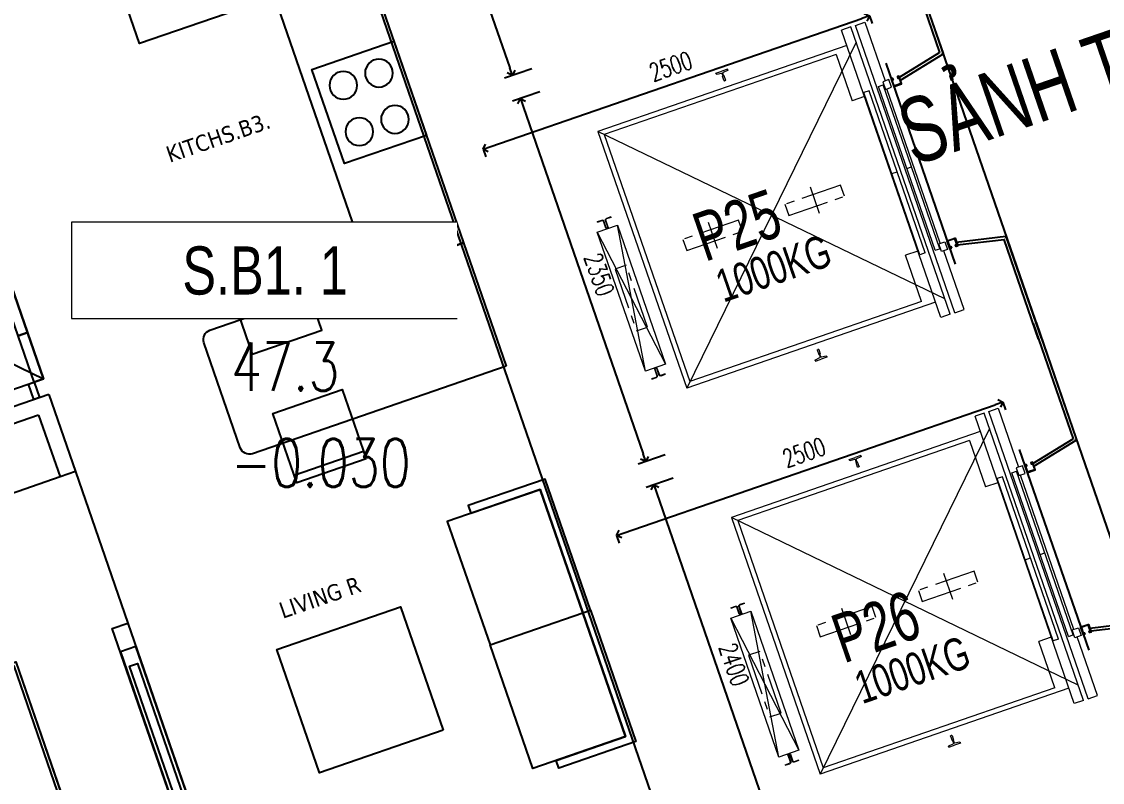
# Model space of a CAD drawing. Header units: millimetres. Extents: x -361699137 to 361252145, y -356478932 to 356523199.
# Drawn here: x 97679 to 104288, y 36385 to 41041 of the extents above; entities that cross this region are included whole.
import ezdxf
from ezdxf.enums import TextEntityAlignment as Align
from ezdxf.xclip import XClip

# ---------------------------------------------------------------- set-up
doc = ezdxf.new("R2010")
doc.units = ezdxf.units.MM
doc.header["$LTSCALE"] = 100
doc.header["$MEASUREMENT"] = 0
doc.header["$XCLIPFRAME"] = 0
doc.set_wipeout_variables(frame=1)
for name, pattern in [('220126_HDN_HBA typical plan$0$HIDDEN', [0.375, 0.25, -0.125]), ('ACAD_ISO03W100', [30, 12, -18]), ('Xref_ST_MBDV Cot vach 30.7.2022$0$CENTERX2', [4, 2.5, -0.5, 0.5, -0.5]), ('Xref_ST_MBDV Cot vach 30.7.2022$0$HIDDEN', [0.375, 0.25, -0.125]), ('Xref_ST_MBDV Cot vach 30.7.2022$0$PHANTOMX2', [5, 2.5, -0.5, 0.5, -0.5, 0.5, -0.5])]:
    doc.linetypes.add(name, pattern=pattern)
for name, color, linetype in [('1VinaPVC-Text', 9, 'Continuous'), ('A-_FURN----_E-_N', 251, 'Continuous'), ('A-ANNO-ROOM', 50, 'Continuous'), ('IDEA - dim', 251, 'Continuous'), ('KT-Net manh', 139, 'Continuous'), ('KT-Tuong', 1, 'Continuous'), ('Xref_ST_MBDV Cot vach 30.7.2022$0$KT-Net manh', 139, 'Continuous'), ('Xref_ST_MBDV Cot vach 30.7.2022$0$KT-Text', 7, 'Continuous')]:
    doc.layers.add(name, color=color, linetype=linetype)
doc.layers.add('dien tich thong thuy', color=3, linetype='Continuous', plot=False)
for name, color, linetype, lineweight in [('KT-Chuviet', 255, 'Continuous', 15), ('KT-Net thay', 7, 'Continuous', 15), ('KT-Net truc', 18, 'Continuous', 15), ('Xref_ST_MBDV Cot vach 30.7.2022$0$KT-Noi that', 36, 'Continuous', 9)]:
    doc.layers.add(name, color=color, linetype=linetype, lineweight=lineweight)
doc.styles.add('220126_HDN_HBA typical plan$0$211210_HDN_HBA_TYPICAL PLAN CORE OPT 1$0$HBA-Text', font='GOTHIC.TTF')
doc.styles.add('font unicode ccu', font='arial.ttf')
doc.styles.add('ROMANS', font='ROMANS.SHX')
doc.styles.add('Tahoma', font='tahoma.ttf')
doc.styles.add('Xref_ST_MBDV Cot vach 30.7.2022$0$Arial', font='arial.ttf', dxfattribs={"width": 0.7})
doc.styles.add('Xref_ST_MBDV Cot vach 30.7.2022$0$xref.N.Cot vach tang N2$0$DIM', font='vnsimli.shx', dxfattribs={"width": 0.7})
doc.dimstyles.new('Xref_ST_MBDV Cot vach 30.7.2022$0$xref.N.Cot vach tang N2$0$CCU 1-100 A1', dxfattribs={"dimscale": 100, "dimtxt": 2.2, "dimasz": 1, "dimexe": 1, "dimexo": 0, "dimgap": 1, "dimtad": 1, "dimdec": 0, "dimdsep": 46, "dimtxsty": 'Xref_ST_MBDV Cot vach 30.7.2022$0$xref.N.Cot vach tang N2$0$DIM', "dimblk1": 'Xref_ST_MBDV Cot vach 30.7.2022$0$xref.N.Cot vach tang N2$0$_ARCHTICK', "dimblk2": 'Xref_ST_MBDV Cot vach 30.7.2022$0$xref.N.Cot vach tang N2$0$_ARCHTICK', "dimsah": 1, "dimcen": 0, "dimdle": 1, "dimclrd": 256, "dimclre": 256, "dimclrt": 31, "dimadec": 0, "dimazin": 0, "dimtfac": 1, "dimtdec": 0, "dimtix": 1, "dimtmove": 2, "dimatfit": 3, "dimldrblk": 'Xref_ST_MBDV Cot vach 30.7.2022$0$xref.N.Cot vach tang N2$0$_ARCHTICK', "dimfxl": 8, "dimtolj": 1, "dimarcsym": 0})

# ---------------------------------------------------------------- blocks, each defined once
blk = doc.blocks.new('A$C1AAC5519')
at = {"layer": 'A-ANNO-ROOM', "insert": (772.955269176513, 1216.574747113511), "char_height": 600, "attachment_point": 2, "rotation": 50.44882673977027, "style": '220126_HDN_HBA typical plan$0$211210_HDN_HBA_TYPICAL PLAN CORE OPT 1$0$HBA-Text'}
blk.add_mtext_dynamic_manual_height_columns('S.B1.', width=722857412.8743668, gutter_width=9765.624999999996, heights=[0], dxfattribs=at)
blk = doc.blocks.new('A$C418F5BC8')
at = {"layer": 'A-ANNO-ROOM', "insert": (648.1133449638728, 1090.790118377889), "char_height": 600, "attachment_point": 2, "rotation": 50.44882673977027, "style": '220126_HDN_HBA typical plan$0$211210_HDN_HBA_TYPICAL PLAN CORE OPT 1$0$HBA-Text'}
blk.add_mtext_dynamic_manual_height_columns('SL-S', width=722857412.8743668, gutter_width=9765.624999999996, heights=[0], dxfattribs=at)
blk = doc.blocks.new('A$C2A6C5140')
at = {"layer": 'A-ANNO-ROOM', "insert": (731.4497625969816, 1190.0169191678, 0.0003277973379295924), "char_height": 600, "attachment_point": 2, "rotation": 50.44882673977027, "style": '220126_HDN_HBA typical plan$0$211210_HDN_HBA_TYPICAL PLAN CORE OPT 1$0$HBA-Text'}
blk.add_mtext_dynamic_manual_height_columns('2-BR', width=722857412.8743668, gutter_width=9765.624999999996, heights=[0], dxfattribs=at)
blk = doc.blocks.new('A$C5388591E')
at = {"layer": 'A-ANNO-ROOM', "insert": (894.3001998505497, 842.1987865094561, 0.0004622000541105721), "char_height": 600, "attachment_point": 2, "rotation": 1.4064704596368105, "style": '220126_HDN_HBA typical plan$0$211210_HDN_HBA_TYPICAL PLAN CORE OPT 1$0$HBA-Text'}
blk.add_mtext_dynamic_manual_height_columns('3-BR', width=722857412.8743668, gutter_width=9765.624999999996, heights=[0], dxfattribs=at)
blk = doc.blocks.new('A$C21AF0CCA')
at = {"layer": 'A-ANNO-ROOM', "insert": (1197.56892258345, 814.6835720778872), "char_height": 600, "attachment_point": 2, "rotation": 0.10542954816276216, "style": '220126_HDN_HBA typical plan$0$211210_HDN_HBA_TYPICAL PLAN CORE OPT 1$0$HBA-Text'}
blk.add_mtext_dynamic_manual_height_columns('S.B1P.', width=722857412.8743668, gutter_width=9765.624999999996, heights=[0], dxfattribs=at)
blk = doc.blocks.new('ĂERWER')
at = {"layer": 'Xref_ST_MBDV Cot vach 30.7.2022$0$KT-Text', "style": 'Xref_ST_MBDV Cot vach 30.7.2022$0$Arial', "width": 0.7}
for s, p in [('P25', (-65966.43874296529, 39446.90193753538)), ('P26', (-65117.95410644033, 36989.24577330472))]:
    blk.add_text(s, height=300, rotation=19.04679309937718, dxfattribs=at).set_placement(p, align=Align.CENTER)
for p in [(-66099.22503067972, 39113.1805460045), (-65250.74039415477, 36655.52438177384)]:
    blk.add_text('1000KG', height=200, rotation=19.04679309937718, dxfattribs=at).set_placement(p)
blk = doc.blocks.new('Xref_ST_MBDV Cot vach 30.7.2022$0$TM 1000kg')
at = {"layer": 'Xref_ST_MBDV Cot vach 30.7.2022$0$KT-Net manh'}
for p, q in [((-2849.992175524749, 2500.000000000007), (-2849.992175524298, 1742.237188449821)), ((-2831.992175524923, 2500.000000000007), (-2831.992175524298, 1754.380282491551)), ((-2499.992175525869, 1800.000000000007), (-2500.000000003725, 500.0000000000073)), ((-2849.992175524298, 1742.237188449821), (-2846.992175522784, 1742.237188449821)), ((-2846.992175522784, 1742.237188449821), (-2846.992175522784, 1739.237188449821)), ((-2550.006080747044, 1674.237188449821), (-2846.992175522784, 1739.237188449821)), ((-2550.006080747044, 1692.663264479774), (-2831.992175524298, 1754.380282491551)), ((-2550.006080747044, 625.7628115501939), (-2846.992175522784, 560.7628115501939)), ((-2550.006080747044, 607.3367355202427), (-2831.992175524298, 545.6197175084671)), ((-2849.992175524298, 557.7628115501939), (-2846.992175522784, 557.7628115501939)), ((-2849.992175524705, -99.9999999999909), (-2849.992175524298, 557.7628115501939)), ((-2846.992175522784, 557.7628115501939), (-2846.992175522784, 560.7628115501939)), ((-2831.992175524851, -99.99999999998909), (-2831.992175524298, 545.6197175084671))]:
    blk.add_line(p, q, dxfattribs=at)
at = {"layer": 'Xref_ST_MBDV Cot vach 30.7.2022$0$KT-Net manh', "const_width": 2}
for points in [[(-2846.992175522784, 1742.237188449821), (-2831.992175524298, 1754.380282491551)], [(-2846.992175522784, 557.7628115501939), (-2831.992175524298, 545.6197175084671)]]:
    blk.add_lwpolyline(points, dxfattribs=at)
at = {"layer": 'Xref_ST_MBDV Cot vach 30.7.2022$0$KT-Net manh', "ltscale": 2}
for points in [[(-2510.006080747044, 1700.002331897216), (-2500.006080747044, 1700.002331897216), (-2500.006080747044, 1650.002331897216), (-2550.006080747044, 1650.002331897216), (-2550.006080747044, 1700.002331897216), (-2540.006080747044, 1700.002331897216), (-2540.006080747044, 1690.002331897216), (-2541.60608074702, 1690.002331897216), (-2541.60608074702, 1698.402331897356), (-2548.406080747067, 1698.402331897356), (-2548.406080747067, 1651.602331897309), (-2501.60608074702, 1651.602331897309), (-2501.60608074702, 1698.402331897356), (-2508.406080747067, 1698.402331897356), (-2508.406080747067, 1690.002331897216), (-2510.006080747044, 1690.002331897216)], [(-2510.006080747044, 599.9976681027983), (-2500.006080747044, 599.9976681027983), (-2500.006080747044, 649.9976681027983), (-2550.006080747044, 649.9976681027983), (-2550.006080747044, 599.9976681027983), (-2540.006080747044, 599.9976681027983), (-2540.006080747044, 609.9976681027983), (-2541.60608074702, 609.9976681027983), (-2541.60608074702, 601.5976681026586), (-2548.406080747067, 601.5976681026586), (-2548.406080747067, 648.3976681027052), (-2501.60608074702, 648.3976681027052), (-2501.60608074702, 601.5976681026586), (-2508.406080747067, 601.5976681026586), (-2508.406080747067, 609.9976681027983), (-2510.006080747044, 609.9976681027983)]]:
    blk.add_lwpolyline(points, close=True, dxfattribs=at)
at = {"layer": 'Xref_ST_MBDV Cot vach 30.7.2022$0$KT-Noi that', "linetype": 'Continuous', "ltscale": 2}
for p, q in [((-2460.006080747058, 2080.002331897216, -3.230259272854623e-06), (-2460.006080747058, 1700.002331897216, -3.230259272854623e-06)), ((-2400.006080747058, 2080.002331897216, -3.230259272854623e-06), (-2460.006080747058, 2080.002331897216, -3.230259272854623e-06)), ((-2400.006080747058, 220.0023318972126, -3.230259272854623e-06), (-2400.006080747058, 2080.002331897216, -3.230259272854623e-06)), ((-2370.006080747058, 220.0023318972126, -3.230259272854623e-06), (-2370.006080747058, 2080.002331897216, -3.230259272854623e-06)), ((-2370.006080747058, 2080.002331897216, -3.230259272854623e-06), (-2310.006080747058, 2080.002331897216, -3.230259272854623e-06)), ((-2310.006080747058, 220.0023318972126, -3.230259272854623e-06), (-2310.006080747058, 2080.002331897216, -3.230259272854623e-06)), ((-2310.006080747058, 1981.002331897216, -3.230259272854623e-06), (-700.0060807470581, 1981.002331897216, -3.230259272854623e-06)), ((-2230.006080747058, 1950.002331897216, -3.230259272854623e-06), (-730.0060807470581, 1950.002331897216, -3.230259272854623e-06)), ((-2230.006080747058, 1950.002331897216, -3.230259272854623e-06), (-2230.006080747058, 1650.002331897216, -3.230259272854623e-06)), ((-730.0060807470581, 1950.002331897216, -3.230259272854623e-06), (-730.0060807470581, 350.0023318972126, -3.230259272854623e-06)), ((-700.0060807470581, 1981.002331897216, -3.230259272854623e-06), (-700.0060807470581, 319.0023318972126, -3.230259272854623e-06)), ((-2441.259975502442, 620.0023318972162, -3.230259272854623e-06), (-2441.259975502442, 1680.002331897216, -3.230259272854623e-06)), ((-2411.006080747058, 1680.002331897216, -3.230259272854623e-06), (-2441.259975502442, 1680.002331897216, -3.230259272854623e-06)), ((-2411.006080747058, 620.0023318972162, -3.230259272854623e-06), (-2411.006080747058, 1680.002331897216, -3.230259272854623e-06)), ((-2348.006080747058, 625.0023318972162, -3.230259272854623e-06), (-2348.006080747058, 1675.002331897216, -3.230259272854623e-06)), ((-2348.006080747058, 1675.002331897216, -3.230259272854623e-06), (-2314.006080747058, 1675.002331897216, -3.230259272854623e-06)), ((-2314.006080747058, 625.0023318972162, -3.230259272854623e-06), (-2314.006080747058, 1675.002331897216, -3.230259272854623e-06)), ((-2455.006080747058, 650.0023318972162, -3.230259272854623e-06), (-2455.006080747058, 1650.002331897216, -3.230259272854623e-06)), ((-2310.006080747058, 1650.002331897216, -3.230259272854623e-06), (-2230.006080747058, 1650.002331897216, -3.230259272854623e-06)), ((-2411.006080747058, 1150.002331897216, -3.230259272854623e-06), (-2441.259975502428, 1150.002331897216, -3.230259272854623e-06)), ((-2314.006080747058, 1150.002331897216, -3.230259272854623e-06), (-2348.006080747058, 1150.002331897216, -3.230259272854623e-06)), ((-2460.006080747058, 220.0023318972126, -3.230259272854623e-06), (-2460.006080747058, 600.0023318972162, -3.230259272854623e-06)), ((-2411.006080747058, 620.0023318972162, -3.230259272854623e-06), (-2441.259975502442, 620.0023318972162, -3.230259272854623e-06)), ((-2348.006080747058, 625.0023318972162, -3.230259272854623e-06), (-2314.006080747058, 625.0023318972162, -3.230259272854623e-06)), ((-2310.006080747058, 650.0023318972162, -3.230259272854623e-06), (-2230.006080747058, 650.0023318972162, -3.230259272854623e-06)), ((-2230.006080747058, 350.0023318972126, -3.230259272854623e-06), (-2230.006080747058, 650.0023318972162, -3.230259272854623e-06)), ((-2230.006080747058, 350.0023318972126, -3.230259272854623e-06), (-730.0060807470581, 350.0023318972126, -3.230259272854623e-06)), ((-2310.006080747058, 319.0023318972126, -3.230259272854623e-06), (-700.0060807470581, 319.0023318972126, -3.230259272854623e-06)), ((-2400.006080747058, 220.0023318972126, -3.230259272854623e-06), (-2460.006080747058, 220.0023318972126, -3.230259272854623e-06)), ((-2370.006080747058, 220.0023318972126, -3.230259272854623e-06), (-2310.006080747058, 220.0023318972126, -3.230259272854623e-06))]:
    blk.add_line(p, q, dxfattribs=at)
at = {"layer": 'Xref_ST_MBDV Cot vach 30.7.2022$0$KT-Noi that', "linetype": 'Continuous'}
for p, q in [((-1572.506080747058, 2077.002331897216, -3.230259272854623e-06), (-1572.506080747058, 2082.002331897216, -3.230259272854623e-06)), ((-1572.506080747058, 2082.002331897216, -3.230259272854623e-06), (-1535.006080747058, 2082.002331897216, -3.230259272854623e-06)), ((-1569.506080747058, 2074.002331897216, -3.230259272854623e-06), (-1540.066080747114, 2070.902331897239, -3.230259272854623e-06)), ((-1540.006080747058, 2021.002331897216, -3.230259272854623e-06), (-1540.006080747058, 2050.002331897216, -3.230259272854623e-06)), ((-1537.066080747114, 2054.123071325659, -3.230259272854623e-06), (-1537.066080747114, 2067.902331897239, -3.230259272854623e-06)), ((-1497.506080747058, 2082.002331897216, -3.230259272854623e-06), (-1535.006080747058, 2082.002331897216, -3.230259272854623e-06)), ((-1532.946080747002, 2054.123071325659, -3.230259272854623e-06), (-1532.946080747002, 2067.902331897239, -3.230259272854623e-06)), ((-1530.006080747058, 2021.002331897216, -3.230259272854623e-06), (-1530.006080747058, 2050.002331897216, -3.230259272854623e-06)), ((-1500.506080747058, 2074.002331897216, -3.230259272854623e-06), (-1529.946080747002, 2070.902331897239, -3.230259272854623e-06)), ((-1497.506080747058, 2077.002331897216, -3.230259272854623e-06), (-1497.506080747058, 2082.002331897216, -3.230259272854623e-06)), ((-1539.006080747058, 2020.002331897216, -3.230259272854623e-06), (-1535.006080747058, 2020.002331897216, -3.230259272854623e-06)), ((-1531.006080747058, 2020.002331897216, -3.230259272854623e-06), (-1535.006080747058, 2020.002331897216, -3.230259272854623e-06)), ((-603.5060807470581, 1460.002341897176, -3.230259272854623e-06), (-574.406080746965, 1460.002341897176, -3.230259272854623e-06)), ((-603.5060807470581, 1456.802341897223, -3.230259272854623e-06), (-603.5060807470581, 1460.002341897176, -3.230259272854623e-06)), ((-603.5060807470581, 1456.802341897223, -3.230259272854623e-06), (-574.406080746965, 1456.802341897223, -3.230259272854623e-06)), ((-516.5060807470581, 1460.002341897176, -3.230259272854623e-06), (-545.6060807471513, 1460.002341897176, -3.230259272854623e-06)), ((-516.5060807470581, 1456.802341897223, -3.230259272854623e-06), (-545.6060807471513, 1456.802341897223, -3.230259272854623e-06)), ((-516.5060807470581, 1456.802341897223, -3.230259272854623e-06), (-516.5060807470581, 1460.002341897176, -3.230259272854623e-06)), ((-568.2060807470116, 1406.202341897246, -3.230259272854623e-06), (-568.2060807470116, 1450.602341897153, -3.230259272854623e-06)), ((-565.0060807470581, 1406.202341897246, -3.230259272854623e-06), (-565.0060807470581, 1450.602341897153, -3.230259272854623e-06)), ((-558.0060807470581, 1403.202341897246, -3.230259272854623e-06), (-562.0060807470581, 1403.202341897246, -3.230259272854623e-06)), ((-558.0060807470581, 1400.002341897176, -3.230259272854623e-06), (-562.0060807470581, 1400.002341897176, -3.230259272854623e-06)), ((-555.0060807470581, 1406.202341897246, -3.230259272854623e-06), (-555.0060807470581, 1450.602341897153, -3.230259272854623e-06)), ((-551.8060807471047, 1406.202341897246, -3.230259272854623e-06), (-551.8060807471047, 1450.602341897153, -3.230259272854623e-06)), ((-568.2060807470116, 493.8023218971866, -3.230259272854623e-06), (-568.2060807470116, 449.4023218972798, -3.230259272854623e-06)), ((-565.0060807470581, 493.8023218971866, -3.230259272854623e-06), (-565.0060807470581, 449.4023218972798, -3.230259272854623e-06)), ((-558.0060807470581, 500.0023218971401, -3.230259272854623e-06), (-562.0060807470581, 500.0023218971401, -3.230259272854623e-06)), ((-558.0060807470581, 496.8023218971866, -3.230259272854623e-06), (-562.0060807470581, 496.8023218971866, -3.230259272854623e-06)), ((-555.0060807470581, 493.8023218971866, -3.230259272854623e-06), (-555.0060807470581, 449.4023218972798, -3.230259272854623e-06)), ((-551.8060807471047, 493.8023218971866, -3.230259272854623e-06), (-551.8060807471047, 449.4023218972798, -3.230259272854623e-06)), ((-603.5060807470581, 443.2023218972099, -3.230259272854623e-06), (-574.406080746965, 443.2023218972099, -3.230259272854623e-06)), ((-603.5060807470581, 440.0023218971401, -3.230259272854623e-06), (-574.406080746965, 440.0023218971401, -3.230259272854623e-06)), ((-516.5060807470581, 443.2023218972099, -3.230259272854623e-06), (-545.6060807471513, 443.2023218972099, -3.230259272854623e-06)), ((-516.5060807470581, 440.0023218971401, -3.230259272854623e-06), (-545.6060807471513, 440.0023218971401, -3.230259272854623e-06)), ((-1540.006080747058, 279.0023318972126, -3.230259272854623e-06), (-1540.006080747058, 250.0023318972126, -3.230259272854623e-06)), ((-1539.006080747058, 280.0023318972126, -3.230259272854623e-06), (-1535.006080747058, 280.0023318972126, -3.230259272854623e-06)), ((-1531.006080747058, 280.0023318972126, -3.230259272854623e-06), (-1535.006080747058, 280.0023318972126, -3.230259272854623e-06)), ((-1530.006080747058, 279.0023318972126, -3.230259272854623e-06), (-1530.006080747058, 250.0023318972126, -3.230259272854623e-06)), ((-1572.506080747058, 223.0023318972126, -3.230259272854623e-06), (-1572.506080747058, 218.0023318972126, -3.230259272854623e-06)), ((-1572.506080747058, 218.0023318972126, -3.230259272854623e-06), (-1535.006080747058, 218.0023318972126, -3.230259272854623e-06)), ((-1569.506080747058, 226.0023318972126, -3.230259272854623e-06), (-1540.066080747114, 229.1023318971893, -3.230259272854623e-06)), ((-1537.066080747114, 245.8815924687697, -3.230259272854623e-06), (-1537.066080747114, 232.1023318971893, -3.230259272854623e-06)), ((-1497.506080747058, 218.0023318972126, -3.230259272854623e-06), (-1535.006080747058, 218.0023318972126, -3.230259272854623e-06)), ((-1532.946080747002, 245.8815924687697, -3.230259272854623e-06), (-1532.946080747002, 232.1023318971893, -3.230259272854623e-06)), ((-1500.506080747058, 226.0023318972126, -3.230259272854623e-06), (-1529.946080747002, 229.1023318971893, -3.230259272854623e-06)), ((-1497.506080747058, 223.0023318972126, -3.230259272854623e-06), (-1497.506080747058, 218.0023318972126, -3.230259272854623e-06))]:
    blk.add_line(p, q, dxfattribs=at)
at = {"layer": 'Xref_ST_MBDV Cot vach 30.7.2022$0$KT-Noi that', "linetype": 'Xref_ST_MBDV Cot vach 30.7.2022$0$HIDDEN', "ltscale": 500}
for p, q in [((-2370.006080747058, 1981.002331897216, -3.230259272854623e-06), (-700.0060807470581, 319.0023318972126, -3.230259272854623e-06)), ((-2370.006080747058, 319.0023318972126, -3.230259272854623e-06), (-700.0060807470581, 1981.002331897216, -3.230259272854623e-06)), ((-495.0060807470581, 1400.002331897216, -3.230259272854623e-06), (-625.0060807470581, 500.0023318972162, -3.230259272854623e-06)), ((-495.0060807470581, 500.0023318972162, -3.230259272854623e-06), (-625.0060807470581, 1400.002331897216, -3.230259272854623e-06))]:
    blk.add_line(p, q, dxfattribs=at)
at = {"layer": 'Xref_ST_MBDV Cot vach 30.7.2022$0$KT-Noi that', "linetype": 'Xref_ST_MBDV Cot vach 30.7.2022$0$CENTERX2'}
for p, q in [((-1815.006080747058, 1236.002331897216, -3.230259272854623e-06), (-1815.006080747058, 1066.653990867846, -3.230259272854623e-06)), ((-1155.006080747058, 1236.002331897216, -3.230259272854623e-06), (-1155.006080747058, 1066.653990867846, -3.230259272854623e-06))]:
    blk.add_line(p, q, dxfattribs=at)
at = {"layer": 'Xref_ST_MBDV Cot vach 30.7.2022$0$KT-Noi that', "linetype": 'Continuous', "ltscale": 2, "elevation": -3.230261762599158e-06}
for points in [[(-2485.00608074879, 1700.002331897216), (-2445.00608074879, 1700.002331897216), (-2445.00608074879, 1650.002331897216), (-2485.00608074879, 1650.002331897216)], [(-495.0060807470581, 1400.002331897216), (-625.0060807470581, 1400.002331897216), (-625.0060807470581, 500.0023318972162), (-495.0060807470581, 500.0023318972162)], [(-2485.00608074879, 600.0023318972162), (-2445.00608074879, 600.0023318972162), (-2445.00608074879, 650.0023318972162), (-2485.00608074879, 650.0023318972162)]]:
    blk.add_lwpolyline(points, close=True, dxfattribs=at)
at = {"layer": 'Xref_ST_MBDV Cot vach 30.7.2022$0$KT-Noi that', "linetype": 'Xref_ST_MBDV Cot vach 30.7.2022$0$PHANTOMX2', "elevation": -3.230261762599158e-06}
for points in [[(-1635.006080747058, 1186.002331897216), (-1635.006080747058, 1114.002331897333), (-1995.006080747058, 1114.002331897333), (-1995.006080747058, 1186.002331897216)], [(-975.0060807470581, 1186.002331897216), (-975.0060807470581, 1114.002331897333), (-1335.006080747058, 1114.002331897333), (-1335.006080747058, 1186.002331897216)], [(-524.0060807470581, 1150.002331897216), (-524.0060807470581, 750.0023318972162), (-596.0060807470581, 750.0023318972162), (-596.0060807470581, 1150.002331897216)]]:
    blk.add_lwpolyline(points, close=True, dxfattribs=at)
at = {"layer": 'Xref_ST_MBDV Cot vach 30.7.2022$0$KT-Noi that', "linetype": 'Continuous'}
for centre, radius, start, end in [((-1569.506080747058, 2077.002331897216, -3.230259272854623e-06), 3, 180, 270), ((-1540.066080747114, 2067.902331897239, -3.230259272854623e-06), 3, 0, 90), ((-1542.280197382381, 2054.7339947371, -3.230259272854623e-06), 5.24978472904255, 295.6697211345437, 353.3172836214693), ((-1529.946080747002, 2067.902331897239, -3.230259272854623e-06), 3, 90, 180), ((-1527.731964111736, 2054.7339947371, -3.230259272854623e-06), 5.24978472904255, 186.6827163785307, 244.3302788654563), ((-1500.506080747058, 2077.002331897216, -3.230259272854623e-06), 3, 270, 0), ((-1539.006080747058, 2021.002331897216, -3.230259272854623e-06), 1, 180, 270), ((-1531.006080747058, 2021.002331897216, -3.230259272854623e-06), 1, 270, 0), ((-574.406080746965, 1450.602341897153, -3.230259272854623e-06), 9.399999999997844, 0, 90), ((-574.406080746965, 1450.602341897153, -3.230259272854623e-06), 6.19999999999734, 0, 90), ((-545.6060807471513, 1450.602341897153, -3.230259272854623e-06), 9.400000000001475, 90, 180), ((-545.6060807471513, 1450.602341897153, -3.230259272854623e-06), 6.200000000004374, 90, 180), ((-562.0060807470581, 1406.202341897246, -3.230259272854623e-06), 6.20000000000076, 180, 270), ((-562.0060807470581, 1406.202341897246, -3.230259272854623e-06), 2.999999999999834, 180, 270), ((-558.0060807470581, 1406.202341897246, -3.230259272854623e-06), 3.000000000000045, 270, 0), ((-558.0060807470581, 1406.202341897246, -3.230259272854623e-06), 6.19999999999713, 270, 0), ((-562.0060807470581, 493.8023218971866, -3.230259272854623e-06), 6.20000000000076, 90, 180), ((-562.0060807470581, 493.8023218971866, -3.230259272854623e-06), 2.999999999999834, 90, 180), ((-558.0060807470581, 493.8023218971866, -3.230259272854623e-06), 6.19999999999713, 0, 90), ((-558.0060807470581, 493.8023218971866, -3.230259272854623e-06), 3.000000000000045, 0, 90), ((-574.406080746965, 449.4023218972798, -3.230259272854623e-06), 6.19999999999734, 270, 0), ((-574.406080746965, 449.4023218972798, -3.230259272854623e-06), 9.399999999997844, 270, 0), ((-545.6060807471513, 449.4023218972798, -3.230259272854623e-06), 9.400000000001475, 180, 270), ((-545.6060807471513, 449.4023218972798, -3.230259272854623e-06), 6.200000000004374, 180, 270), ((-1539.006080747058, 279.0023318972126, -3.230259272854623e-06), 1, 90, 180), ((-1531.006080747058, 279.0023318972126, -3.230259272854623e-06), 1, 0, 90), ((-1569.506080747058, 223.0023318972126, -3.230259272854623e-06), 3, 90, 180), ((-1540.066080747114, 232.1023318971893, -3.230259272854623e-06), 3, 270, 0), ((-1542.280197382381, 245.2706690573286, -3.230259272854623e-06), 5.24978472904255, 6.682716378530666, 64.33027886545624), ((-1527.731964111736, 245.2706690573286, -3.230259272854623e-06), 5.24978472904255, 115.6697211345438, 173.3172836214693), ((-1529.946080747002, 232.1023318971893, -3.230259272854623e-06), 3, 180, 270), ((-1500.506080747058, 223.0023318972126, -3.230259272854623e-06), 3, 0, 90)]:
    blk.add_arc(centre, radius, start, end, dxfattribs=at)
blk = doc.blocks.new('*U204')
at = {"ltscale": 5}
blk.add_lwpolyline([(305, -530), (305, -1.13686837721616e-13), (-305, 0), (-305, -530)], close=True, dxfattribs=at)
for centre in [(-150, -150), (150, -150.0000000000001), (-150, -380), (150, -380)]:
    blk.add_circle(centre, 85, dxfattribs=at)
blk = doc.blocks.new('*U206')
at = {"layer": 'A-_FURN----_E-_N', "linetype": 'Continuous'}
for points in [[(-899.9999999999709, 600), (-899.9999999999709, 1000), (-1349.999999999971, 1000), (-1349.999999999971, 600)], [(-900.0000000000291, -1000), (-900.0000000000291, 1000), (900.0000000000291, 1000), (900.0000000000291, -1000)], [(1350.000000000029, 600), (1350.000000000029, 1000), (900.0000000000291, 1000), (900.0000000000291, 600)], [(-880.0000000000291, -980), (-880.0000000000291, 980), (880.0000000000291, 980), (880.0000000000291, -980)]]:
    blk.add_lwpolyline(points, close=True, dxfattribs=at)
at = {"layer": 'A-_FURN----_E-_N', "linetype": '220126_HDN_HBA typical plan$0$HIDDEN', "ltscale": 500}
blk.add_lwpolyline([(-900.0000000000291, -1000), (-900.0000000000291, 1000), (900.0000000000291, 1000), (900.0000000000291, -1000)], close=True, dxfattribs=at)
at = {"layer": 'A-_FURN----_E-_N', "linetype": 'Continuous'}
for points in [[(-54.9999999999709, 580), (-54.9999999999709, 880), (-655.605454891891, 880), (-655.605454891891, 480), (-448.1151331290312, 480)], [(645.6054548844986, 580), (645.6054548844986, 880), (45.0000000000291, 880), (45.0000000000291, 580)], [(-880.0000000000291, 248.6659454330802), (-326.2632651105232, 580), (880.0000000000291, 580), (880.0000000000291, 480), (-326.2632651105232, 480), (-326.2632651105232, 580), (-326.2632651105232, 248.6659454330802), (-880.0000000000291, 248.6659454330802)]]:
    blk.add_lwpolyline(points, dxfattribs=at)
blk = doc.blocks.new('13')
at = {"layer": 'IDEA - dim'}
blk.add_line((-4120.000005140915, -8624.999997442595), (-4120.000005141839, -7485.000000003747), dxfattribs=at)
for points in [[(-3520.000005140442, -8125.000000108033), (-3520.00000514045, -8725.000000108033), (-2920.00000514045, -8725.000000108012), (-2920.000005140442, -8125.000000106163)], [(-6899.999999993488, -8625.00000000187), (-5099.999999993495, -8624.999999999993), (-5099.999999993495, -8725.00000000371), (-6899.999999993961, -8725.00000000561)], [(-5252.499999992564, -8725.000000000007), (-5252.49999999303, -8624.999999999978), (-6747.499999993961, -8625.000000001863), (-6747.499999993495, -8725.000000001848)], [(-6647.499999994427, -8700.000000001834), (-6647.499999993954, -8650.000000001848), (-5352.49999999303, -8650.000000001855), (-5352.49999999303, -8700.000000001855)], [(-3520.000005140442, -8665.000000106156), (-3619.99999999303, -8664.999997438885), (-3619.999999992549, -8628.999997442595), (-3520.000005139984, -8628.999997440733)], [(-3220.000005139969, -8665.000000108004), (-3220.000005140915, -8725.000000108012), (-3520.00000514045, -8725.000000108033), (-3520.000005140442, -8665.000000106156)], [(-2920.000005140915, -8665.000000106142), (-2920.00000514045, -8725.000000108012), (-3220.000005140915, -8725.000000108012), (-3220.000005139969, -8665.000000108004)], [(-6349.999999991793, -10334.32281126455), (-6349.999999992695, -9534.32281126453), (-5549.999999992258, -9534.322811262682), (-5549.999999991778, -10334.32281126266)], [(-4626.365906116727, -10431.62910737842), (-4626.365906116713, -9981.629107380271), (-4176.365906116713, -9981.629107378409), (-4176.365906115316, -10431.62910737656)], [(-4626.365906116727, -10431.62910737842), (-4626.365906116713, -9981.629107380271), (-4576.365906116713, -9981.629107380279), (-4576.365906115796, -10431.62910737839)], [(-3343.016031935971, -10431.62910737657), (-3343.016031936902, -9981.629107376553), (-3793.016031936902, -9981.629107380293), (-3793.01603193691, -10431.62910737845)], [(-3343.016031935971, -10431.62910737657), (-3343.016031936902, -9981.629107376553), (-3393.016031936888, -9981.629107378416), (-3393.01603193691, -10431.62910737655)], [(-6749.999999992244, -11375.0000000037), (-6749.999999991313, -10775.0000000037), (-5949.999999991793, -10775.00000000373), (-5949.999999992258, -11375.00000000186)], [(-5149.999999991778, -11375.00000000557), (-5149.999999992258, -10775.0000000037), (-5949.999999991793, -10775.00000000373), (-5949.999999992258, -11375.00000000186)], [(-6749.999999990861, -10926.99496593886), (-6749.999999992244, -11375.0000000037), (-5949.999999992258, -11375.00000000186), (-5949.999999991778, -11425.00000000369), (-6799.99999999132, -11425.00000000558), (-6799.999999992244, -10926.99496593883)], [(-5149.999999992244, -10926.99496593883), (-5149.999999991778, -11375.00000000557), (-5949.999999992258, -11375.00000000186), (-5949.999999991778, -11425.00000000369), (-5099.999999991298, -11425.00000000183), (-5099.999999992229, -10926.99496593884)]]:
    blk.add_lwpolyline(points, close=True, dxfattribs=at)
blk.add_lwpolyline([(-4369.999999991771, -11425.00000000373), (-4369.999999992709, -9785.000000007443, -0.414213562373095), (-4309.999999993175, -9725.000000007421), (-3629.999999992724, -9725.000000005595, -0.414213562373095), (-3569.999999993641, -9785.00000000745), (-3569.999999991785, -11425.0000000056)], format="xyb", close=True, dxfattribs=at)
blk.add_lwpolyline([(-1169.999999992724, -9950.000000001834), (-1169.999999991313, -11425.00000000184), (-3569.999999991785, -11425.0000000056), (-3569.999999991793, -10825.00000000373), (-1769.999999991778, -10825.00000000182), (-1769.999999992717, -9950.000000003718), (-1169.999999992724, -9950.000000001834)], dxfattribs=at)
at = {"layer": 'KT-Net manh', "linetype": 'ACAD_ISO03W100', "ltscale": 4}
for p, q in [((-2920.000005140442, -8125.000000106163), (-3520.00000514045, -8725.000000108033)), ((-4120.000005140442, -8725.000000003733), (-5099.999999993495, -8725.00000000371))]:
    blk.add_line(p, q, dxfattribs=at)
at = {"layer": 'KT-Tuong'}
for points in [[(-3719.999999993495, -8624.999997440704), (-3719.999999994427, -7824.999999720567), (-2120.000000479638, -7824.999999718733)], [(-3619.999999993015, -8724.999997440718), (-3619.999999993495, -7924.999997440718), (-2120.000000479646, -7924.999999716878)], [(-3619.999999993015, -8724.999997440718), (-4120.000005140915, -8724.999997440784), (-4120.000005140915, -8624.999997442595)], [(-3719.999999993495, -8624.999997440704), (-4120.000005140915, -8624.999997442595)]]:
    blk.add_lwpolyline(points, dxfattribs=at)
at = {"layer": 'IDEA - dim'}
blk.add_blockref('*U206', (-5999.999999994892, -7000.000000001855), dxfattribs=at)
at = {"layer": 'IDEA - dim', "extrusion": (0, 0, -1), "zscale": -0.9999999999999998}
blk.add_blockref('*U204', (2569.999999992709, -10895.00000000187), dxfattribs=at)
at = {"layer": '1VinaPVC-Text', "style": 'Tahoma'}
for s, p in [('LIVING R', (-5385.442218535754, -9629.103528877706)), ('KITCHS.B3.', (-2521.742804859008, -9886.44439301081))]:
    blk.add_text(s, height=99.99999999999994, rotation=270, dxfattribs=at).set_placement(p)
blk = doc.blocks.new('Xref_ST_MBDV Cot vach 30.7.2022$0$xref.N.Cot vach tang N2$0$_Open90')
at = {"color": 0, "linetype": 'ByBlock', "lineweight": -2}
for p, q in [((0, 0), (-1, 0)), ((-0.5, 0.5), (0, 0)), ((0, 0), (-0.5, -0.5))]:
    blk.add_line(p, q, dxfattribs=at)
blk = doc.blocks.new('*D345')
at = {"layer": 'Defpoints', "color": 5, "transparency": 16777216}
for p, q in [((100032.4134880039, 42974.11324863438), (99865.67189612947, 42916.54602605031)), ((99929.2517131684, 42885.60080242377), (100663.5300649471, 40758.78738745075)), ((100799.326433195, 40752.7747929959), (100632.5848413206, 40695.20757041183))]:
    blk.add_line(p, q, dxfattribs=at)
at = {"layer": 'Defpoints', "color": 0, "transparency": 16777216}
for p in [(100032.4134880039, 42974.11324863438), (100679.8473616533, 40711.52486711802), (100799.326433195, 40752.7747929959)]:
    blk.add_point(p, dxfattribs=at)
at = {"layer": 'Defpoints', "color": 5, "transparency": 16777216}
for p, xscale, yscale, zscale, rotation in [((99912.9344164622, 42932.8633227565), 50.00000000000001, 50.00000000000001, 50.00000000000001, 109.0471379530743), ((100679.8473616533, 40711.52486711802), 50, 50, 50, 289.0471379530744)]:
    blk.add_blockref('Xref_ST_MBDV Cot vach 30.7.2022$0$xref.N.Cot vach tang N2$0$_Open90', p, dxfattribs=dict(at, xscale=xscale, yscale=yscale, zscale=zscale, rotation=rotation))
at = {"layer": 'Defpoints', "color": 5, "transparency": 16777216, "insert": (100395.6421817565, 41856.46041802027), "char_height": 110, "attachment_point": 5, "rotation": 289.0471379530743, "style": 'Xref_ST_MBDV Cot vach 30.7.2022$0$xref.N.Cot vach tang N2$0$DIM'}
blk.add_mtext('\\A1;2350', dxfattribs=at)
blk = doc.blocks.new('Xref_ST_MBDV Cot vach 30.7.2022$0$xref.N.Cot vach tang N2$0$_ARCHTICK')
at = {"color": 0, "linetype": 'ByBlock', "const_width": 0.15}
blk.add_lwpolyline([(-0.5, -0.5), (0.5, 0.5)], dxfattribs=at)
blk = doc.blocks.new('*D347')
at = {"layer": 'Defpoints', "color": 5, "transparency": 16777216}
for p, q in [((100848.2783233136, 40610.9872319977), (100681.5367314391, 40553.42000941362)), ((100745.116548478, 40522.47478578708), (101479.3949002567, 38395.66137081406)), ((101615.1912685047, 38389.64877635922), (101448.4496766302, 38332.08155377514))]:
    blk.add_line(p, q, dxfattribs=at)
at = {"layer": 'Defpoints', "color": 0, "transparency": 16777216}
for p in [(100848.2783233136, 40610.9872319977), (101495.7121969629, 38348.39885048133), (101615.1912685047, 38389.64877635922)]:
    blk.add_point(p, dxfattribs=at)
at = {"layer": 'Defpoints', "color": 5, "transparency": 16777216}
for p, xscale, yscale, zscale, rotation in [((100728.7992517718, 40569.73730611981), 50.00000000000001, 50.00000000000001, 50.00000000000001, 109.0471379530743), ((101495.7121969629, 38348.39885048133), 50, 50, 50, 289.0471379530744)]:
    blk.add_blockref('Xref_ST_MBDV Cot vach 30.7.2022$0$xref.N.Cot vach tang N2$0$_Open90', p, dxfattribs=dict(at, xscale=xscale, yscale=yscale, zscale=zscale, rotation=rotation))
at = {"layer": 'Defpoints', "color": 5, "transparency": 16777216, "insert": (101211.5070170661, 39493.33440138358), "char_height": 110, "attachment_point": 5, "rotation": 289.0471379530743, "style": 'Xref_ST_MBDV Cot vach 30.7.2022$0$xref.N.Cot vach tang N2$0$DIM'}
blk.add_mtext('\\A1;2350', dxfattribs=at)
blk = doc.blocks.new('*D348')
at = {"layer": 'Defpoints', "color": 5, "transparency": 16777216}
for p, q in [((100548.0945590648, 40276.6243856127), (102816.6955350361, 41059.8546275101)), ((102863.9580553688, 41076.1719242163), (102880.275352075, 41028.90940388356)), ((100500.8320387321, 40260.30708890652), (100517.1493354383, 40213.04456857377))]:
    blk.add_line(p, q, dxfattribs=at)
at = {"layer": 'Defpoints', "color": 0, "transparency": 16777216}
for p in [(102863.9580553688, 41076.1719242163), (102863.9580553688, 41076.17192421629), (100500.8320387321, 40260.30708890652)]:
    blk.add_point(p, dxfattribs=at)
at = {"layer": 'Defpoints', "color": 5, "transparency": 16777216}
for p, xscale, yscale, zscale, rotation in [((102863.9580553688, 41076.17192421629), 50, 50, 50, 19.04713795307702), ((100500.8320387321, 40260.3070889065), 49.99999999999999, 49.99999999999999, 49.99999999999999, 199.047137953077)]:
    blk.add_blockref('Xref_ST_MBDV Cot vach 30.7.2022$0$xref.N.Cot vach tang N2$0$_Open90', p, dxfattribs=dict(at, xscale=xscale, yscale=yscale, zscale=zscale, rotation=rotation))
at = {"layer": 'Defpoints', "color": 5, "transparency": 16777216, "insert": (101648.1287239674, 40767.49079926014), "char_height": 110, "attachment_point": 5, "rotation": 19.047137953077016, "style": 'Xref_ST_MBDV Cot vach 30.7.2022$0$xref.N.Cot vach tang N2$0$DIM'}
blk.add_mtext('\\A1;2500', dxfattribs=at)
blk = doc.blocks.new('*D349')
at = {"layer": 'Defpoints', "color": 5, "transparency": 16777216}
for p, q in [((101664.1431586232, 38247.86121536102), (101497.4015667488, 38190.29399277694)), ((101560.9813837877, 38159.3487691504), (102311.5770322726, 35985.2728338446)), ((102447.3734005205, 35979.26023938975), (102280.6318086461, 35921.69301680567))]:
    blk.add_line(p, q, dxfattribs=at)
at = {"layer": 'Defpoints', "color": 0, "transparency": 16777216}
for p in [(101664.1431586232, 38247.86121536102), (102447.3734005205, 35979.26023938975), (102327.8943289788, 35938.01031351187)]:
    blk.add_point(p, dxfattribs=at)
at = {"layer": 'Defpoints', "color": 5, "transparency": 16777216, "xscale": 50, "yscale": 50, "zscale": 50}
for p, rotation in [((101544.6640870815, 38206.61128948314), 109.0471379530744), ((102327.8943289788, 35938.01031351187), 289.0471379530744)]:
    blk.add_blockref('Xref_ST_MBDV Cot vach 30.7.2022$0$xref.N.Cot vach tang N2$0$_Open90', p, dxfattribs=dict(at, rotation=rotation))
at = {"layer": 'Defpoints', "color": 5, "transparency": 16777216, "insert": (102035.5305007289, 37106.57712458049), "char_height": 110, "attachment_point": 5, "rotation": 289.04713795307435, "style": 'Xref_ST_MBDV Cot vach 30.7.2022$0$xref.N.Cot vach tang N2$0$DIM'}
blk.add_mtext('\\A1;2400', dxfattribs=at)
blk = doc.blocks.new('*D350')
at = {"layer": 'Defpoints', "color": 5, "transparency": 16777216}
for p, q in [((101363.9593943745, 37913.49836897602), (103632.5603703457, 38696.72861087343)), ((103679.8228906784, 38713.04590757962), (103696.1401873846, 38665.78338724688)), ((101316.6968740417, 37897.18107226983), (101333.0141707479, 37849.91855193709))]:
    blk.add_line(p, q, dxfattribs=at)
at = {"layer": 'Defpoints', "color": 0, "transparency": 16777216}
for p in [(103679.8228906784, 38713.04590757962), (103679.8228906784, 38713.04590757962), (101316.6968740417, 37897.18107226983)]:
    blk.add_point(p, dxfattribs=at)
at = {"layer": 'Defpoints', "color": 5, "transparency": 16777216, "xscale": 50, "yscale": 50, "zscale": 50}
for p, rotation in [((103679.8228906784, 38713.04590757962), 19.04713795307691), ((101316.6968740417, 37897.18107226982), 199.0471379530769)]:
    blk.add_blockref('Xref_ST_MBDV Cot vach 30.7.2022$0$xref.N.Cot vach tang N2$0$_Open90', p, dxfattribs=dict(at, rotation=rotation))
at = {"layer": 'Defpoints', "color": 5, "transparency": 16777216, "insert": (102463.9935592771, 38404.36478262346), "char_height": 110, "attachment_point": 5, "rotation": 19.047137953076913, "style": 'Xref_ST_MBDV Cot vach 30.7.2022$0$xref.N.Cot vach tang N2$0$DIM'}
blk.add_mtext('\\A1;2500', dxfattribs=at)
blk = doc.blocks.new('TAG CAO DO SAN')
blk.add_wipeout([(1526701.778855525, -266095.22987594287), (1527644.6359120198, -266095.22987594287), (1527644.6359120198, -266330.944140067), (1526701.778855525, -266330.944140067)]).dxf.layer = 'KT-Net thay'
at = {"layer": 'KT-Net thay', "flags": 128}
blk.add_lwpolyline([(1526701.778855525, -266095.2298759429), (1526701.778855525, -266330.9441400666), (1527644.63591202, -266330.9441400666), (1527644.63591202, -266095.2298759429)], close=True, dxfattribs=at)
blk.add_lwpolyline([(1526701.778855525, -266330.9441400666), (1527644.63591202, -266330.9441400666)], dxfattribs=at)
at = {"layer": 'KT-Chuviet', "color": 31, "style": 'font unicode ccu', "width": 0.75}
blk.add_attdef('TÊNPHÒNG', text='', height=117.85713, dxfattribs=at).set_placement((1527175.308820772, -266213.4467624734), align=Align.MIDDLE_CENTER)

msp = doc.modelspace()

# ---------------------------------------------------------------- linework, layer by layer
at = {"layer": 'dien tich thong thuy', "elevation": -1.275851253765035e-05}
msp.add_lwpolyline([(96302.09595801024, 41850.20581207979), (94175.28254701878, 41115.92746001785), (94770.8638765692, 39390.84546859519), (94652.70757573668, 39350.05222682813), (95652.89563391561, 36453.03997744278), (95761.60418326705, 36490.57140068973), (96674.54824094119, 33843.38385093554), (99128.35518041317, 34690.55570950785), (99251.23788220173, 34732.98032676877), (101775.0556038854, 35604.32367259763), (99551.00867713365, 42046.20620958623), (98265.46812591172, 41602.37573981026), (97976.65197420603, 42438.92234968986), (97702.52935626096, 42344.28202880455), (96785.63646181539, 42027.72647267766), (96298.83249894873, 41859.65831532377), (96302.09595801024, 41850.20581207979)], dxfattribs=at)
at = {"layer": 'Xref_ST_MBDV Cot vach 30.7.2022$0$KT-Net manh', "elevation": -1.275855555024299e-05}
msp.add_lwpolyline([(102258.8473107747, 43901.44124327746), (104771.7008507983, 36623.04252343846), (107512.9055294455, 37569.43607649603), (105007.643918976, 44847.68531407445)], close=True, dxfattribs=at)

# ---------------------------------------------------------------- block references
at = {"layer": 'A-ANNO-ROOM'}
for p in [(-259643.7130096142, 30107.50136767479, 5.460850030168077e-05), (-265285.2820729736, 28918.92663560377, 5.460850030168077e-05), (-245554.3968650475, 25356.81105555443, 5.460850030168077e-05), (-227992.1817903481, 24030.19494673412, 5.460832008522107e-05), (-256709.4713859697, 21832.8932062781, 5.460850030168077e-05), (-262170.0583902029, 20336.74231012515, 5.460850030168077e-05), (-227339.9751671815, 20267.82827189344, 5.460850030168077e-05), (-224467.8250259957, 15310.13736246047, 5.460832008522128e-05)]:
    msp.add_blockref('A$C21AF0CCA', p, dxfattribs=at)
at = {"layer": 'dien tich thong thuy'}
for name, p, rotation in [('A$C2A6C5140', (-231902.1761341663, 41866.69510118499, 3.214423980650787e-05), 310.9576437198666), ('A$C2A6C5140', (-223136.0769012624, 38294.90614465419, 1.895367564819208e-05), 310.9576437198666), ('A$C2A6C5140', (-179022.2876665308, 13510.42375649511, 0.000178988243818107), 310.9576437198666), ('A$C2A6C5140', (-176749.4277460563, 2773.706094754736, 0.000178988243818107), 310.9576437198666), ('A$C2A6C5140', (-199561.0792445699, 2742.960286576832, 0.0001030398263186841), 310.9576437198666), ('A$C2A6C5140', (-192735.1419570138, 2545.06827839894, 0.000178988243818107), 310.9576437198666), ('A$C418F5BC8', (-243956.3571569886, 39603.8582028097, -1.001597833679712e-05), 309.6632197063607), ('A$C418F5BC8', (-248126.4019441397, 37597.12528390926, -1.001597833679712e-05), 309.6632197063607), ('A$C418F5BC8', (-251890.361273925, 36548.61448139837, -1.001597833679712e-05), 309.6632197063607), ('A$C418F5BC8', (-255839.4329553979, 34945.01120257354, -1.001597833679712e-05), 309.6632197063607), ('A$C1AAC5519', (-240877.0889148213, 28052.61175672372, 0.0003723829774320968), 309.6566028083925), ('A$C1AAC5519', (-219521.6105350079, 27682.1615688601, 0.0005547181599990354), 309.6566028083925), ('A$C1AAC5519', (-217651.9125884596, 24627.95011466656, 0.0003723828570649432), 309.6566028083925), ('A$C1AAC5519', (-267764.0012375055, 19262.70548251106, 0.0003723828655667127), 309.6566028083925), ('A$C418F5BC8', (-223053.1163780628, 10712.6679421931, -1.001597833679712e-05), 309.6632197063607), ('A$C1AAC5519', (-213503.7868963684, 3324.648489140978, -0.3423708923741385), 309.6566028083925), ('A$C1AAC5519', (-207798.658660123, 3064.615415494518, 0.0003723828655667127), 309.6566028083925), ('A$C1AAC5519', (-184128.1584514385, 2786.454424718489, 0.0003723828655667127), 309.6566028083925)]:
    msp.add_blockref(name, p, dxfattribs=dict(at, rotation=rotation))
for p in [(-273086.0443437684, 28673.87453448355, -1.001579812033762e-05), (-220441.6689392982, 3035.191374137183, 4.458552763712727e-05)]:
    msp.add_blockref('A$C5388591E', p, dxfattribs=at)
at = {"layer": 'IDEA - dim', "rotation": 109.0471379536515}
msp.add_blockref('13', (88416.51030777209, 39334.01734801053, -1.275884763208651e-05), dxfattribs=at)
at = {"layer": 'Xref_ST_MBDV Cot vach 30.7.2022$0$KT-Noi that', "xscale": -1, "rotation": 19.04679309956865}
for p in [(101188.4048604748, 38268.76550443767, -1.275848364499597e-05), (102004.2696957845, 35905.63948780103, -1.275848364499597e-05)]:
    msp.add_blockref('Xref_ST_MBDV Cot vach 30.7.2022$0$TM 1000kg', p, dxfattribs=at)
at = {"layer": 'Xref_ST_MBDV Cot vach 30.7.2022$0$KT-Text'}
ref = msp.add_blockref('ĂERWER', (168069.8468389002, 207.7540882126341, -4.544337034582126e-05), dxfattribs=at)
XClip(ref).set_block_clipping_path([(-134885.3939039337, -23347.14561486573), (15494.0954186382, 85174.24586898294)])

# ---------------------------------------------------------------- texts
at = {"layer": 'Xref_ST_MBDV Cot vach 30.7.2022$0$KT-Text', "extrusion": (-7.74205027670849e-08, -2.601022452450711e-08, 0.9999999999999968), "style": 'Xref_ST_MBDV Cot vach 30.7.2022$0$Arial', "width": 0.7}
msp.add_text('SẢNH THANG MÁY', height=400, rotation=18.99999999983976, dxfattribs=at).set_placement((104798.7055298056, 40729.21492939025, -0.01828850750625959), align=Align.CENTER)

# ---------------------------------------------------------------- dimensions: what is measured, and where the dimension line sits
at = {"layer": 'Defpoints', "color": 5}
for p1, p2, distance, picture, middle in [((100032.4134880039, 42974.11324863437, -1.275848364499597e-05), (100799.326433195, 40752.77479299589, -1.275848364499597e-05), -126.39938655467184, '*D345', (100395.6421817565, 41856.46041802027, -1.275866741562702e-05)), ((100500.8320387321, 40260.30708890651, -1.275848364499597e-05), (102863.9580553688, 41076.17192421631, -1.275848364499597e-05), -2.0675361156463104e-11, '*D348', (101648.1287239674, 40767.49079926014, -1.275866741562702e-05)), ((100848.2783233136, 40610.98723199769, -1.275848364499597e-05), (101615.1912685047, 38389.64877635922, -1.275848364499597e-05), -126.39938655477528, '*D347', (101211.5070170661, 39493.33440138358, -1.275866741562702e-05)), ((101316.6968740417, 37897.18107226984, -1.275848364499597e-05), (103679.8228906784, 38713.04590757963, -1.275848364499597e-05), -1.3783574104308748e-11, '*D350', (102463.9935592771, 38404.36478262346, -1.275866741562702e-05)), ((101664.1431586233, 38247.86121536102, -1.275848364499597e-05), (102447.3734005205, 35979.26023938975, -1.275848364499597e-05), -126.39938655467418, '*D349', (102035.5305007289, 37106.57712458049, -1.275866741562702e-05))]:
    dim = msp.add_aligned_dim(p1=p1, p2=p2, distance=distance, dimstyle='Xref_ST_MBDV Cot vach 30.7.2022$0$xref.N.Cot vach tang N2$0$CCU 1-100 A1', override={"dimscale": 50, "dimblk1": 'Xref_ST_MBDV Cot vach 30.7.2022$0$xref.N.Cot vach tang N2$0$_Open90', "dimblk2": 'Xref_ST_MBDV Cot vach 30.7.2022$0$xref.N.Cot vach tang N2$0$_Open90', "dimclrd": 5, "dimclre": 5, "dimclrt": 5, "dimlwd": 65535, "dimlwe": 65535}, dxfattribs=at)
    dim.commit()
    dim.dimension.update_dxf_attribs({"geometry": picture, "text_midpoint": middle})

# ---------------------------------------------------------------- next in the draw order: block references
at = {"layer": 'KT-Net truc'}
ref = msp.add_blockref('TAG CAO DO SAN', (-3718770.058052778, 705051.7703159996, -0.0002252217559005678), dxfattribs=dict(at, xscale=2.5, yscale=2.5, zscale=2.5))
XClip(ref).set_block_clipping_path([(1526674.1636322693, -266330.944140067), (1527644.6359120198, -266095.2298759429)])
ref.add_attrib('CAO-DO', '47.3', (98959.80029700306, 38782.44572059691, -0.0002252217559005678), dxfattribs={"layer": 'KT-Chuviet', "color": 31, "ltscale": 15, "height": 294.6428301546305, "style": 'ROMANS', "width": 0.7500000000000001})
ref.add_attrib('CAO-DO', '-0.030', (98959.80029700306, 38193.16006028766, -0.0002252217559005678), dxfattribs={"layer": 'KT-Chuviet', "color": 31, "ltscale": 15, "height": 294.6428301546305, "style": 'ROMANS', "width": 0.7500000000000001})
ref.add_attrib('TÊNPHÒNG', 'S.B1. 1', dxfattribs={"layer": 'KT-Chuviet', "color": 31, "height": 294.642825, "style": 'font unicode ccu', "width": 0.7500000000000001}).set_placement((99168.21399915422, 39518.15340981606, -0.0002252217559005678), align=Align.MIDDLE_CENTER)

doc.saveas('drawing.dxf')
